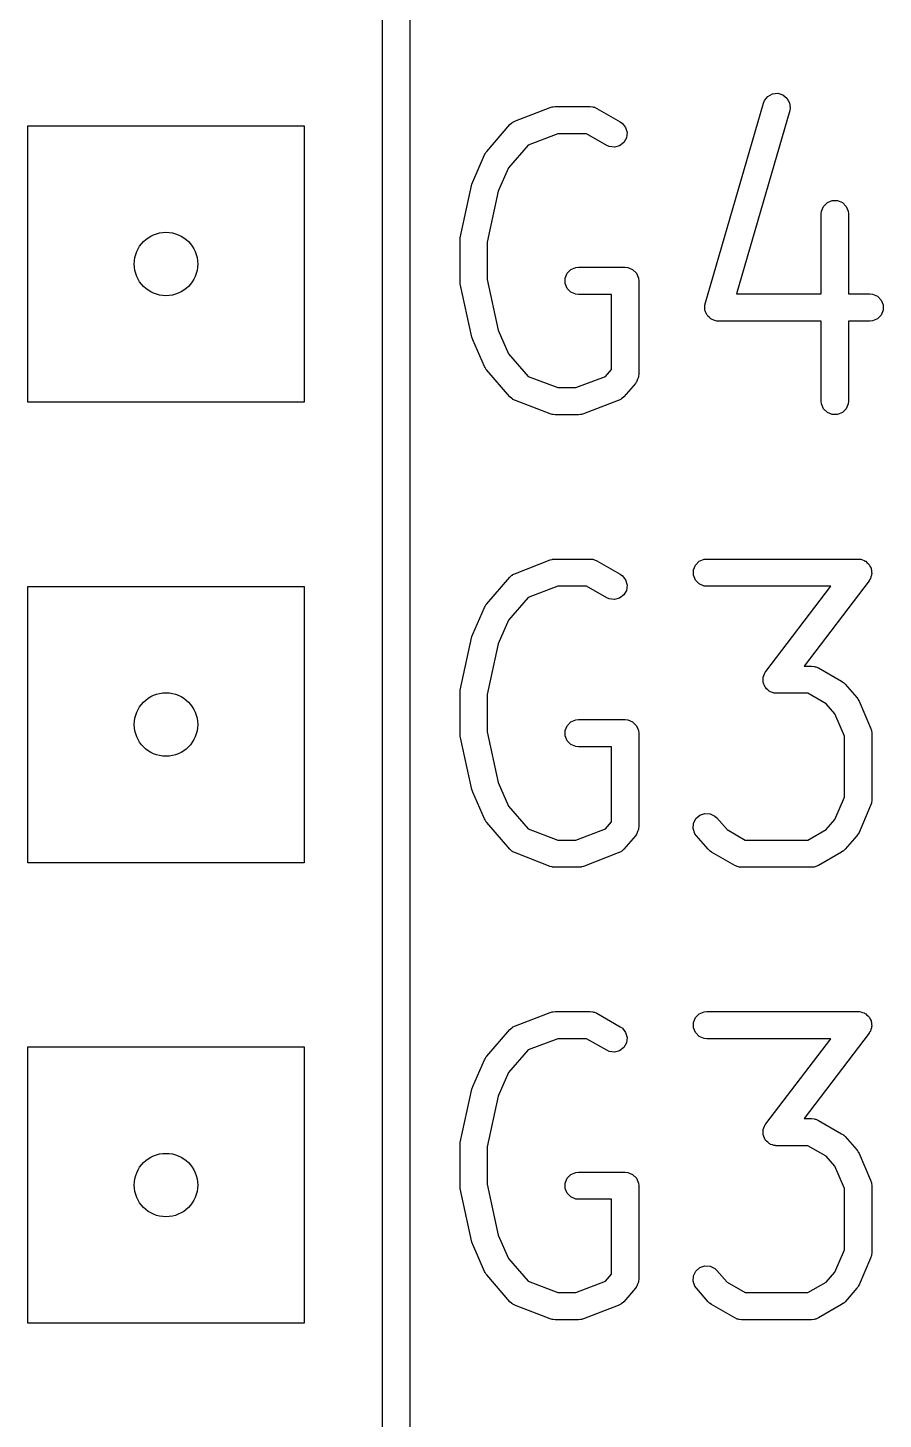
# Model space of a CAD drawing. Extents: x 0.22 to 2.57, y 0.23 to 2.1.
# Drawn here: x 0.3889 to 0.5747, y 0.9027 to 1.2048 of the extents above; entities that cross this region are included whole.
import ezdxf

# ---------------------------------------------------------------- set-up
doc = ezdxf.new("R2010")
doc.units = 0
doc.header["$MEASUREMENT"] = 0
doc.layers.add('BLACK', color=7, linetype='CONTINUOUS')

msp = doc.modelspace()

# ---------------------------------------------------------------- linework, layer by layer
at = {"layer": 'BLACK', "linetype": 'CONTINUOUS'}
for p, q in [((0.47185, 1.80354), (0.47185, 0.60354)), ((0.46594, 0.6065), (0.46594, 1.80059)), ((0.54961, 1.18993), (0.55062, 1.19049)), ((0.55062, 1.19049), (0.55177, 1.19061)), ((0.55177, 1.19061), (0.55287, 1.19029)), ((0.49478, 1.18462), (0.50237, 1.18752)), ((0.50237, 1.18752), (0.5028, 1.18764)), ((0.5028, 1.18764), (0.50285, 1.18766)), ((0.50285, 1.18766), (0.50289, 1.18767)), ((0.50289, 1.18767), (0.50293, 1.18768)), ((0.50293, 1.18768), (0.50298, 1.18767)), ((0.50298, 1.18767), (0.50343, 1.18772)), ((0.50343, 1.18772), (0.51102, 1.18772)), ((0.51102, 1.18772), (0.5116, 1.18766)), ((0.5116, 1.18766), (0.51177, 1.18759)), ((0.51177, 1.18759), (0.51196, 1.18756)), ((0.51196, 1.18756), (0.51249, 1.18733)), ((0.51249, 1.18733), (0.51755, 1.18442)), ((0.53602, 1.14491), (0.54868, 1.18849)), ((0.54868, 1.18849), (0.54889, 1.18903)), ((0.54889, 1.18903), (0.54961, 1.18993)), ((0.55287, 1.19029), (0.55377, 1.18957)), ((0.55377, 1.18957), (0.55433, 1.18856)), ((0.55433, 1.18856), (0.55446, 1.18742)), ((0.55446, 1.18742), (0.55435, 1.18685)), ((0.49416, 1.18426), (0.49426, 1.18436)), ((0.49426, 1.18436), (0.49478, 1.18462)), ((0.51755, 1.18442), (0.51802, 1.18408)), ((0.55435, 1.18685), (0.54279, 1.14704)), ((0.3889, 1.12354), (0.3889, 1.18354)), ((0.3889, 1.18354), (0.4489, 1.18354)), ((0.4489, 1.18354), (0.4489, 1.12354)), ((0.48855, 1.17799), (0.49361, 1.1838)), ((0.49361, 1.1838), (0.49403, 1.1842)), ((0.49403, 1.1842), (0.49416, 1.18426)), ((0.50397, 1.18181), (0.49758, 1.17936)), ((0.51023, 1.18181), (0.50397, 1.18181)), ((0.51461, 1.1793), (0.51023, 1.18181)), ((0.51802, 1.18408), (0.51873, 1.18317)), ((0.51873, 1.18317), (0.51903, 1.18206)), ((0.51903, 1.18206), (0.51888, 1.18092)), ((0.49758, 1.17936), (0.4933, 1.17445)), ((0.51514, 1.17906), (0.51461, 1.1793)), ((0.51628, 1.17891), (0.51514, 1.17906)), ((0.51739, 1.17921), (0.51628, 1.17891)), ((0.51831, 1.17992), (0.51739, 1.17921)), ((0.51888, 1.18092), (0.51831, 1.17992)), ((0.48553, 1.17141), (0.48806, 1.17723)), ((0.48806, 1.17723), (0.48819, 1.17744)), ((0.48819, 1.17744), (0.48821, 1.17752)), ((0.48821, 1.17752), (0.48828, 1.17762)), ((0.48828, 1.17762), (0.48835, 1.17773)), ((0.48835, 1.17773), (0.4884, 1.17778)), ((0.4884, 1.17778), (0.48855, 1.17799)), ((0.4933, 1.17445), (0.49106, 1.16932)), ((0.48282, 1.15924), (0.48536, 1.17086)), ((0.48536, 1.17086), (0.48553, 1.17141)), ((0.49106, 1.16932), (0.48866, 1.15829)), ((0.56171, 1.16606), (0.56253, 1.16688)), ((0.56253, 1.16688), (0.56359, 1.16732)), ((0.56359, 1.16732), (0.56474, 1.16732)), ((0.56474, 1.16732), (0.56581, 1.16688)), ((0.56581, 1.16688), (0.56662, 1.16606)), ((0.56122, 1.16442), (0.56127, 1.165)), ((0.56122, 1.14704), (0.56122, 1.16442)), ((0.56127, 1.165), (0.56171, 1.16606)), ((0.56662, 1.16606), (0.56706, 1.165)), ((0.56706, 1.165), (0.56712, 1.16442)), ((0.56712, 1.16442), (0.56712, 1.14704)), ((0.48276, 1.15867), (0.48279, 1.15893)), ((0.48276, 1.15865), (0.48276, 1.15867)), ((0.48276, 1.15861), (0.48276, 1.15865)), ((0.48276, 1.14989), (0.48276, 1.15861)), ((0.48279, 1.15893), (0.48281, 1.15919)), ((0.48281, 1.15919), (0.48282, 1.1592)), ((0.48282, 1.1592), (0.48282, 1.15924)), ((0.48866, 1.15829), (0.48866, 1.15021)), ((0.50559, 1.15047), (0.50603, 1.15153)), ((0.50603, 1.15153), (0.50685, 1.15235)), ((0.50685, 1.15235), (0.50791, 1.15279)), ((0.50791, 1.15279), (0.50849, 1.15285)), ((0.50849, 1.15285), (0.51861, 1.15285)), ((0.51861, 1.15285), (0.51919, 1.15279)), ((0.51919, 1.15279), (0.52025, 1.15235)), ((0.52025, 1.15235), (0.52107, 1.15153)), ((0.52107, 1.15153), (0.52151, 1.15047)), ((0.48276, 1.14986), (0.48276, 1.14989)), ((0.48276, 1.14984), (0.48276, 1.14986)), ((0.48279, 1.14958), (0.48276, 1.14984)), ((0.48281, 1.14932), (0.48279, 1.14958)), ((0.48282, 1.1493), (0.48281, 1.14932)), ((0.48282, 1.14927), (0.48282, 1.1493)), ((0.48536, 1.13764), (0.48282, 1.14927)), ((0.48866, 1.15021), (0.49106, 1.13918)), ((0.50559, 1.14932), (0.50559, 1.15047)), ((0.50603, 1.14825), (0.50559, 1.14932)), ((0.50685, 1.14744), (0.50603, 1.14825)), ((0.52151, 1.15047), (0.52156, 1.14989)), ((0.52156, 1.14989), (0.52156, 1.12955)), ((0.50791, 1.147), (0.50685, 1.14744)), ((0.50849, 1.14694), (0.50791, 1.147)), ((0.51566, 1.14694), (0.50849, 1.14694)), ((0.51566, 1.13066), (0.51566, 1.14694)), ((0.54279, 1.14704), (0.56122, 1.14704)), ((0.56712, 1.14704), (0.57176, 1.14704)), ((0.57176, 1.14704), (0.57234, 1.14698)), ((0.57234, 1.14698), (0.5734, 1.14654)), ((0.5734, 1.14654), (0.57422, 1.14572)), ((0.57422, 1.14572), (0.57466, 1.14466)), ((0.53592, 1.14434), (0.53596, 1.14458)), ((0.53596, 1.14392), (0.53592, 1.14434)), ((0.53596, 1.14466), (0.53599, 1.14472)), ((0.53596, 1.14458), (0.53596, 1.14466)), ((0.53596, 1.14351), (0.53596, 1.14392)), ((0.53603, 1.14336), (0.53596, 1.14351)), ((0.53599, 1.14472), (0.53602, 1.14491)), ((0.53604, 1.14319), (0.53603, 1.14336)), ((0.53624, 1.14283), (0.53604, 1.14319)), ((0.5364, 1.14244), (0.53624, 1.14283)), ((0.53652, 1.14233), (0.5364, 1.14244)), ((0.5366, 1.14218), (0.53652, 1.14233)), ((0.53692, 1.14192), (0.5366, 1.14218)), ((0.57422, 1.14244), (0.5734, 1.14163)), ((0.57466, 1.14351), (0.57422, 1.14244)), ((0.57466, 1.14466), (0.57466, 1.14351)), ((0.49106, 1.13918), (0.4933, 1.13406)), ((0.53722, 1.14163), (0.53692, 1.14192)), ((0.53737, 1.14156), (0.53722, 1.14163)), ((0.5375, 1.14146), (0.53737, 1.14156)), ((0.5379, 1.14135), (0.5375, 1.14146)), ((0.53828, 1.14119), (0.5379, 1.14135)), ((0.53853, 1.14116), (0.53828, 1.14119)), ((0.53861, 1.14114), (0.53853, 1.14116)), ((0.53867, 1.14115), (0.53861, 1.14114)), ((0.53886, 1.14113), (0.53867, 1.14115)), ((0.56122, 1.14113), (0.53886, 1.14113)), ((0.56122, 1.12374), (0.56122, 1.14113)), ((0.57176, 1.14113), (0.56712, 1.14113)), ((0.56712, 1.14113), (0.56712, 1.12374)), ((0.57234, 1.14119), (0.57176, 1.14113)), ((0.5734, 1.14163), (0.57234, 1.14119)), ((0.48547, 1.13729), (0.48536, 1.13764)), ((0.48553, 1.13709), (0.48547, 1.13729)), ((0.48806, 1.13128), (0.48553, 1.13709)), ((0.4933, 1.13406), (0.49758, 1.12914)), ((0.48819, 1.13106), (0.48806, 1.13128)), ((0.48821, 1.13099), (0.48819, 1.13106)), ((0.48828, 1.13089), (0.48821, 1.13099)), ((0.48835, 1.13077), (0.48828, 1.13089)), ((0.4884, 1.13072), (0.48835, 1.13077)), ((0.48855, 1.13052), (0.4884, 1.13072)), ((0.49361, 1.12471), (0.48855, 1.13052)), ((0.51434, 1.12914), (0.51566, 1.13066)), ((0.49758, 1.12914), (0.50397, 1.12669)), ((0.50794, 1.12669), (0.51434, 1.12914)), ((0.52084, 1.12761), (0.51831, 1.12471)), ((0.52101, 1.12786), (0.52084, 1.12761)), ((0.52107, 1.12791), (0.52101, 1.12786)), ((0.52109, 1.12797), (0.52107, 1.12791)), ((0.52117, 1.12809), (0.52109, 1.12797)), ((0.52133, 1.12854), (0.52117, 1.12809)), ((0.52151, 1.12898), (0.52133, 1.12854)), ((0.52152, 1.12912), (0.52151, 1.12898)), ((0.52154, 1.12918), (0.52152, 1.12912)), ((0.52156, 1.12955), (0.52154, 1.12926)), ((0.52154, 1.12926), (0.52154, 1.12918)), ((0.49403, 1.12431), (0.49361, 1.12471)), ((0.49416, 1.12425), (0.49403, 1.12431)), ((0.49426, 1.12415), (0.49416, 1.12425)), ((0.49478, 1.12389), (0.49426, 1.12415)), ((0.50237, 1.12098), (0.49478, 1.12389)), ((0.50397, 1.12669), (0.50794, 1.12669)), ((0.51714, 1.12389), (0.50954, 1.12098)), ((0.51765, 1.12415), (0.51714, 1.12389)), ((0.51776, 1.12425), (0.51765, 1.12415)), ((0.51789, 1.12431), (0.51776, 1.12425)), ((0.51831, 1.12471), (0.51789, 1.12431)), ((0.4489, 1.12354), (0.3889, 1.12354)), ((0.5028, 1.12087), (0.50237, 1.12098)), ((0.50285, 1.12085), (0.5028, 1.12087)), ((0.50911, 1.12087), (0.50906, 1.12085)), ((0.50954, 1.12098), (0.50911, 1.12087)), ((0.56127, 1.12317), (0.56122, 1.12374)), ((0.56171, 1.1221), (0.56127, 1.12317)), ((0.56253, 1.12129), (0.56171, 1.1221)), ((0.56359, 1.12085), (0.56253, 1.12129)), ((0.56581, 1.12129), (0.56474, 1.12085)), ((0.56662, 1.1221), (0.56581, 1.12129)), ((0.56706, 1.12317), (0.56662, 1.1221)), ((0.56712, 1.12374), (0.56706, 1.12317)), ((0.50289, 1.12084), (0.50285, 1.12085)), ((0.50293, 1.12083), (0.50289, 1.12084)), ((0.50298, 1.12083), (0.50293, 1.12083)), ((0.50343, 1.12079), (0.50298, 1.12083)), ((0.50849, 1.12079), (0.50343, 1.12079)), ((0.50893, 1.12083), (0.50849, 1.12079)), ((0.50899, 1.12083), (0.50893, 1.12083)), ((0.50902, 1.12084), (0.50899, 1.12083)), ((0.50906, 1.12085), (0.50902, 1.12084)), ((0.56474, 1.12085), (0.56359, 1.12085)), ((0.49478, 1.08637), (0.50237, 1.08928)), ((0.50237, 1.08928), (0.5028, 1.0894)), ((0.5028, 1.0894), (0.50285, 1.08942)), ((0.50285, 1.08942), (0.50289, 1.08942)), ((0.50289, 1.08942), (0.50293, 1.08943)), ((0.50293, 1.08943), (0.50298, 1.08943)), ((0.50298, 1.08943), (0.50343, 1.08947)), ((0.50343, 1.08947), (0.51102, 1.08947)), ((0.51102, 1.08947), (0.5116, 1.08942)), ((0.5116, 1.08942), (0.51177, 1.08934)), ((0.51177, 1.08934), (0.51196, 1.08932)), ((0.51196, 1.08932), (0.51249, 1.08908)), ((0.51249, 1.08908), (0.51755, 1.08618)), ((0.53343, 1.0871), (0.53387, 1.08816)), ((0.53387, 1.08816), (0.53469, 1.08898)), ((0.53469, 1.08898), (0.53575, 1.08942)), ((0.53575, 1.08942), (0.53633, 1.08947)), ((0.53633, 1.08947), (0.56923, 1.08947)), ((0.56923, 1.08947), (0.56936, 1.08946)), ((0.56936, 1.08946), (0.56941, 1.08947)), ((0.56941, 1.08947), (0.56949, 1.08945)), ((0.56949, 1.08945), (0.56981, 1.08942)), ((0.56981, 1.08942), (0.57016, 1.08927)), ((0.57016, 1.08927), (0.57053, 1.08917)), ((0.57053, 1.08917), (0.57069, 1.08905)), ((0.57069, 1.08905), (0.57087, 1.08898)), ((0.57087, 1.08898), (0.57114, 1.08871)), ((0.57114, 1.08871), (0.57144, 1.08847)), ((0.57144, 1.08847), (0.57154, 1.0883)), ((0.57154, 1.0883), (0.57169, 1.08816)), ((0.57169, 1.08816), (0.57183, 1.08781)), ((0.57183, 1.08781), (0.57202, 1.08748)), ((0.48855, 1.07974), (0.49361, 1.08555)), ((0.49361, 1.08555), (0.49403, 1.08595)), ((0.49403, 1.08595), (0.49416, 1.08601)), ((0.49416, 1.08601), (0.49426, 1.08611)), ((0.49426, 1.08611), (0.49478, 1.08637)), ((0.51755, 1.08618), (0.51802, 1.08584)), ((0.51802, 1.08584), (0.51873, 1.08493)), ((0.51873, 1.08493), (0.51903, 1.08381)), ((0.53343, 1.08594), (0.53343, 1.0871)), ((0.53387, 1.08488), (0.53343, 1.08594)), ((0.53469, 1.08407), (0.53387, 1.08488)), ((0.57158, 1.08473), (0.55748, 1.06623)), ((0.57165, 1.08484), (0.57158, 1.08473)), ((0.57169, 1.08488), (0.57165, 1.08484)), ((0.57172, 1.08495), (0.57169, 1.08488)), ((0.57188, 1.08522), (0.57172, 1.08495)), ((0.57198, 1.08559), (0.57188, 1.08522)), ((0.57213, 1.08594), (0.57198, 1.08559)), ((0.57202, 1.08748), (0.57205, 1.08728)), ((0.57205, 1.08728), (0.57213, 1.0871)), ((0.57213, 1.0871), (0.57213, 1.08672)), ((0.57213, 1.08672), (0.57218, 1.08634)), ((0.57218, 1.08634), (0.57213, 1.08614)), ((0.57213, 1.08614), (0.57213, 1.08594)), ((0.3889, 1.02354), (0.3889, 1.08354)), ((0.3889, 1.08354), (0.4489, 1.08354)), ((0.4489, 1.08354), (0.4489, 1.02354)), ((0.50397, 1.08357), (0.49758, 1.08112)), ((0.51023, 1.08357), (0.50397, 1.08357)), ((0.51461, 1.08105), (0.51023, 1.08357)), ((0.51831, 1.08167), (0.51739, 1.08097)), ((0.51888, 1.08267), (0.51831, 1.08167)), ((0.51903, 1.08381), (0.51888, 1.08267)), ((0.53575, 1.08362), (0.53469, 1.08407)), ((0.53633, 1.08357), (0.53575, 1.08362)), ((0.56327, 1.08357), (0.53633, 1.08357)), ((0.54917, 1.06506), (0.56327, 1.08357)), ((0.48553, 1.07317), (0.48806, 1.07898)), ((0.48806, 1.07898), (0.48819, 1.0792)), ((0.48819, 1.0792), (0.48821, 1.07927)), ((0.48821, 1.07927), (0.48828, 1.07938)), ((0.48828, 1.07938), (0.48835, 1.07949)), ((0.48835, 1.07949), (0.4884, 1.07954)), ((0.4884, 1.07954), (0.48855, 1.07974)), ((0.49758, 1.08112), (0.4933, 1.07621)), ((0.51514, 1.08082), (0.51461, 1.08105)), ((0.51628, 1.08067), (0.51514, 1.08082)), ((0.51739, 1.08097), (0.51628, 1.08067)), ((0.4933, 1.07621), (0.49106, 1.07108)), ((0.48282, 1.061), (0.48536, 1.07262)), ((0.48536, 1.07262), (0.48553, 1.07317)), ((0.49106, 1.07108), (0.48866, 1.06005)), ((0.54857, 1.06346), (0.54862, 1.06365)), ((0.54862, 1.06308), (0.54857, 1.06346)), ((0.54862, 1.06385), (0.54876, 1.0642)), ((0.54862, 1.06365), (0.54862, 1.06385)), ((0.54876, 1.0642), (0.54886, 1.06457)), ((0.54886, 1.06457), (0.54903, 1.06484)), ((0.54903, 1.06484), (0.54906, 1.06491)), ((0.54906, 1.06491), (0.5491, 1.06495)), ((0.5491, 1.06495), (0.54917, 1.06506)), ((0.55748, 1.06623), (0.55911, 1.06623)), ((0.55911, 1.06623), (0.55968, 1.06617)), ((0.55968, 1.06617), (0.55986, 1.0661)), ((0.55986, 1.0661), (0.56005, 1.06607)), ((0.56005, 1.06607), (0.56058, 1.06583)), ((0.56058, 1.06583), (0.56564, 1.06293)), ((0.48276, 1.06042), (0.48279, 1.06068)), ((0.48279, 1.06068), (0.48281, 1.06094)), ((0.48281, 1.06094), (0.48282, 1.06096)), ((0.48282, 1.06096), (0.48282, 1.061)), ((0.54862, 1.0627), (0.54862, 1.06308)), ((0.54869, 1.06251), (0.54862, 1.0627)), ((0.54872, 1.06232), (0.54869, 1.06251)), ((0.54891, 1.06199), (0.54872, 1.06232)), ((0.54906, 1.06163), (0.54891, 1.06199)), ((0.5492, 1.06149), (0.54906, 1.06163)), ((0.5493, 1.06132), (0.5492, 1.06149)), ((0.5496, 1.06109), (0.5493, 1.06132)), ((0.54987, 1.06082), (0.5496, 1.06109)), ((0.55006, 1.06074), (0.54987, 1.06082)), ((0.55022, 1.06062), (0.55006, 1.06074)), ((0.55059, 1.06052), (0.55022, 1.06062)), ((0.55094, 1.06038), (0.55059, 1.06052)), ((0.56564, 1.06293), (0.56591, 1.06274)), ((0.56591, 1.06274), (0.56597, 1.0627)), ((0.56597, 1.0627), (0.56604, 1.06264)), ((0.56604, 1.06264), (0.56611, 1.06259)), ((0.56611, 1.06259), (0.56616, 1.06253)), ((0.56616, 1.06253), (0.5664, 1.06231)), ((0.5664, 1.06231), (0.56893, 1.0594)), ((0.48276, 1.0604), (0.48276, 1.06042)), ((0.48276, 1.06037), (0.48276, 1.0604)), ((0.48276, 1.05165), (0.48276, 1.06037)), ((0.48866, 1.06005), (0.48866, 1.05197)), ((0.55126, 1.06035), (0.55094, 1.06038)), ((0.55133, 1.06033), (0.55126, 1.06035)), ((0.55138, 1.06033), (0.55133, 1.06033)), ((0.55151, 1.06032), (0.55138, 1.06033)), ((0.55832, 1.06032), (0.55151, 1.06032)), ((0.56227, 1.05805), (0.55832, 1.06032)), ((0.56417, 1.05587), (0.56227, 1.05805)), ((0.56893, 1.0594), (0.56907, 1.0592)), ((0.56907, 1.0592), (0.56912, 1.05915)), ((0.56912, 1.05915), (0.56919, 1.05903)), ((0.56919, 1.05903), (0.56926, 1.05893)), ((0.56926, 1.05893), (0.56929, 1.05886)), ((0.56929, 1.05886), (0.56941, 1.05864)), ((0.56941, 1.05864), (0.57194, 1.05283)), ((0.50685, 1.05411), (0.50791, 1.05455)), ((0.50791, 1.05455), (0.50849, 1.0546)), ((0.50849, 1.0546), (0.51861, 1.0546)), ((0.51861, 1.0546), (0.51919, 1.05455)), ((0.51919, 1.05455), (0.52025, 1.05411)), ((0.56628, 1.05103), (0.56417, 1.05587)), ((0.48276, 1.05161), (0.48276, 1.05165)), ((0.48276, 1.0516), (0.48276, 1.05161)), ((0.48279, 1.05134), (0.48276, 1.0516)), ((0.48866, 1.05197), (0.49106, 1.04094)), ((0.50559, 1.05223), (0.50603, 1.05329)), ((0.50559, 1.05107), (0.50559, 1.05223)), ((0.50603, 1.05329), (0.50685, 1.05411)), ((0.52025, 1.05411), (0.52107, 1.05329)), ((0.52107, 1.05329), (0.52151, 1.05223)), ((0.52151, 1.05223), (0.52156, 1.05165)), ((0.52156, 1.05165), (0.52156, 1.03131)), ((0.57194, 1.05283), (0.57212, 1.05228)), ((0.57212, 1.05228), (0.57212, 1.05225)), ((0.57212, 1.05225), (0.57213, 1.05223)), ((0.57213, 1.05223), (0.57218, 1.05165)), ((0.57218, 1.05165), (0.57218, 1.03712)), ((0.48281, 1.05107), (0.48279, 1.05134)), ((0.48282, 1.05106), (0.48281, 1.05107)), ((0.48282, 1.05102), (0.48282, 1.05106)), ((0.48536, 1.0394), (0.48282, 1.05102)), ((0.50603, 1.05001), (0.50559, 1.05107)), ((0.50685, 1.04919), (0.50603, 1.05001)), ((0.50791, 1.04875), (0.50685, 1.04919)), ((0.50849, 1.0487), (0.50791, 1.04875)), ((0.51566, 1.0487), (0.50849, 1.0487)), ((0.51566, 1.03241), (0.51566, 1.0487)), ((0.56628, 1.03774), (0.56628, 1.05103)), ((0.48546, 1.03907), (0.48536, 1.0394)), ((0.49106, 1.04094), (0.4933, 1.03581)), ((0.48553, 1.03885), (0.48546, 1.03907)), ((0.48806, 1.03304), (0.48553, 1.03885)), ((0.56417, 1.0329), (0.56628, 1.03774)), ((0.57212, 1.03649), (0.57194, 1.03594)), ((0.57213, 1.03654), (0.57212, 1.03652)), ((0.57212, 1.03652), (0.57212, 1.03649)), ((0.57218, 1.03712), (0.57213, 1.03654)), ((0.4933, 1.03581), (0.49758, 1.0309)), ((0.53399, 1.03311), (0.53486, 1.03387)), ((0.53486, 1.03387), (0.53595, 1.03424)), ((0.53595, 1.03424), (0.5371, 1.03416)), ((0.5371, 1.03416), (0.53813, 1.03365)), ((0.53813, 1.03365), (0.53856, 1.03325)), ((0.53856, 1.03325), (0.54076, 1.03072)), ((0.57194, 1.03594), (0.56941, 1.03013)), ((0.48819, 1.03282), (0.48806, 1.03304)), ((0.48821, 1.03275), (0.48819, 1.03282)), ((0.48828, 1.03264), (0.48821, 1.03275)), ((0.48835, 1.03253), (0.48828, 1.03264)), ((0.4884, 1.03248), (0.48835, 1.03253)), ((0.48855, 1.03228), (0.4884, 1.03248)), ((0.49361, 1.02646), (0.48855, 1.03228)), ((0.49758, 1.0309), (0.50397, 1.02845)), ((0.50794, 1.02845), (0.51434, 1.0309)), ((0.51434, 1.0309), (0.51566, 1.03241)), ((0.52133, 1.03029), (0.52117, 1.02984)), ((0.52151, 1.03073), (0.52133, 1.03029)), ((0.52152, 1.03088), (0.52151, 1.03073)), ((0.52154, 1.03093), (0.52152, 1.03088)), ((0.52156, 1.03131), (0.52154, 1.03101)), ((0.52154, 1.03101), (0.52154, 1.03093)), ((0.5334, 1.03093), (0.53348, 1.03208)), ((0.53377, 1.02984), (0.5334, 1.03093)), ((0.53348, 1.03208), (0.53399, 1.03311)), ((0.54076, 1.03072), (0.54471, 1.02845)), ((0.55832, 1.02845), (0.56227, 1.03072)), ((0.56227, 1.03072), (0.56417, 1.0329)), ((0.50397, 1.02845), (0.50794, 1.02845)), ((0.52084, 1.02937), (0.51831, 1.02646)), ((0.52101, 1.02961), (0.52084, 1.02937)), ((0.52107, 1.02967), (0.52101, 1.02961)), ((0.52109, 1.02972), (0.52107, 1.02967)), ((0.52117, 1.02984), (0.52109, 1.02972)), ((0.5341, 1.02937), (0.53377, 1.02984)), ((0.53663, 1.02646), (0.5341, 1.02937)), ((0.54471, 1.02845), (0.55832, 1.02845)), ((0.56893, 1.02937), (0.5664, 1.02646)), ((0.56907, 1.02957), (0.56893, 1.02937)), ((0.56912, 1.02962), (0.56907, 1.02957)), ((0.56919, 1.02974), (0.56912, 1.02962)), ((0.56926, 1.02984), (0.56919, 1.02974)), ((0.56929, 1.02991), (0.56926, 1.02984)), ((0.56941, 1.03013), (0.56929, 1.02991)), ((0.49403, 1.02607), (0.49361, 1.02646)), ((0.49416, 1.026), (0.49403, 1.02607)), ((0.49426, 1.0259), (0.49416, 1.026)), ((0.49478, 1.02565), (0.49426, 1.0259)), ((0.50237, 1.02274), (0.49478, 1.02565)), ((0.51714, 1.02565), (0.50954, 1.02274)), ((0.51765, 1.0259), (0.51714, 1.02565)), ((0.51776, 1.026), (0.51765, 1.0259)), ((0.51789, 1.02607), (0.51776, 1.026)), ((0.51831, 1.02646), (0.51789, 1.02607)), ((0.53687, 1.02624), (0.53663, 1.02646)), ((0.53692, 1.02618), (0.53687, 1.02624)), ((0.53699, 1.02613), (0.53692, 1.02618)), ((0.53705, 1.02607), (0.53699, 1.02613)), ((0.53712, 1.02603), (0.53705, 1.02607)), ((0.53739, 1.02584), (0.53712, 1.02603)), ((0.54245, 1.02294), (0.53739, 1.02584)), ((0.56564, 1.02584), (0.56058, 1.02294)), ((0.56591, 1.02603), (0.56564, 1.02584)), ((0.56597, 1.02607), (0.56591, 1.02603)), ((0.56604, 1.02613), (0.56597, 1.02607)), ((0.56611, 1.02618), (0.56604, 1.02613)), ((0.56616, 1.02624), (0.56611, 1.02618)), ((0.5664, 1.02646), (0.56616, 1.02624)), ((0.4489, 1.02354), (0.3889, 1.02354)), ((0.5028, 1.02262), (0.50237, 1.02274)), ((0.50285, 1.0226), (0.5028, 1.02262)), ((0.50289, 1.0226), (0.50285, 1.0226)), ((0.50293, 1.02259), (0.50289, 1.0226)), ((0.50298, 1.02259), (0.50293, 1.02259)), ((0.50343, 1.02254), (0.50298, 1.02259)), ((0.50849, 1.02254), (0.50343, 1.02254)), ((0.50893, 1.02259), (0.50849, 1.02254)), ((0.50899, 1.02259), (0.50893, 1.02259)), ((0.50902, 1.0226), (0.50899, 1.02259)), ((0.50906, 1.0226), (0.50902, 1.0226)), ((0.50911, 1.02262), (0.50906, 1.0226)), ((0.50954, 1.02274), (0.50911, 1.02262)), ((0.54298, 1.0227), (0.54245, 1.02294)), ((0.54317, 1.02267), (0.54298, 1.0227)), ((0.54335, 1.0226), (0.54317, 1.02267)), ((0.54392, 1.02254), (0.54335, 1.0226)), ((0.55911, 1.02254), (0.54392, 1.02254)), ((0.55968, 1.0226), (0.55911, 1.02254)), ((0.55986, 1.02267), (0.55968, 1.0226)), ((0.56005, 1.0227), (0.55986, 1.02267)), ((0.56058, 1.02294), (0.56005, 1.0227)), ((0.49478, 0.98813), (0.50237, 0.99103)), ((0.50237, 0.99103), (0.5028, 0.99115)), ((0.5028, 0.99115), (0.50285, 0.99117)), ((0.50285, 0.99117), (0.50289, 0.99118)), ((0.50289, 0.99118), (0.50293, 0.99119)), ((0.50293, 0.99119), (0.50298, 0.99119)), ((0.50298, 0.99119), (0.50343, 0.99123)), ((0.50343, 0.99123), (0.51102, 0.99123)), ((0.51102, 0.99123), (0.5116, 0.99117)), ((0.5116, 0.99117), (0.51177, 0.9911)), ((0.51177, 0.9911), (0.51196, 0.99107)), ((0.51196, 0.99107), (0.51249, 0.99084)), ((0.53469, 0.99073), (0.53575, 0.99117)), ((0.53575, 0.99117), (0.53633, 0.99123)), ((0.53633, 0.99123), (0.56923, 0.99123)), ((0.56923, 0.99123), (0.56936, 0.99122)), ((0.56936, 0.99122), (0.56941, 0.99122)), ((0.56941, 0.99122), (0.56949, 0.9912)), ((0.56949, 0.9912), (0.56981, 0.99117)), ((0.56981, 0.99117), (0.57016, 0.99103)), ((0.57016, 0.99103), (0.57053, 0.99093)), ((0.49426, 0.98787), (0.49478, 0.98813)), ((0.51249, 0.99084), (0.51755, 0.98793)), ((0.51755, 0.98793), (0.51802, 0.98759)), ((0.53343, 0.98885), (0.53387, 0.98992)), ((0.53343, 0.9877), (0.53343, 0.98885)), ((0.53387, 0.98992), (0.53469, 0.99073)), ((0.57053, 0.99093), (0.57069, 0.99081)), ((0.57069, 0.99081), (0.57087, 0.99073)), ((0.57087, 0.99073), (0.57114, 0.99046)), ((0.57114, 0.99046), (0.57144, 0.99023)), ((0.57144, 0.99023), (0.57154, 0.99006)), ((0.57154, 0.99006), (0.57169, 0.98992)), ((0.57169, 0.98992), (0.57183, 0.98956)), ((0.57183, 0.98956), (0.57202, 0.98923)), ((0.57202, 0.98923), (0.57205, 0.98904)), ((0.57205, 0.98904), (0.57213, 0.98885)), ((0.57213, 0.98885), (0.57213, 0.98847)), ((0.57213, 0.98847), (0.57218, 0.98809)), ((0.57218, 0.98809), (0.57213, 0.9879)), ((0.48855, 0.9815), (0.49361, 0.98731)), ((0.49361, 0.98731), (0.49403, 0.98771)), ((0.49403, 0.98771), (0.49416, 0.98777)), ((0.49416, 0.98777), (0.49426, 0.98787)), ((0.50397, 0.98532), (0.49758, 0.98288)), ((0.51023, 0.98532), (0.50397, 0.98532)), ((0.51461, 0.98281), (0.51023, 0.98532)), ((0.51802, 0.98759), (0.51873, 0.98668)), ((0.51873, 0.98668), (0.51903, 0.98557)), ((0.51903, 0.98557), (0.51888, 0.98443)), ((0.53387, 0.98664), (0.53343, 0.9877)), ((0.53469, 0.98582), (0.53387, 0.98664)), ((0.53575, 0.98538), (0.53469, 0.98582)), ((0.53633, 0.98532), (0.53575, 0.98538)), ((0.56327, 0.98532), (0.53633, 0.98532)), ((0.54917, 0.96682), (0.56327, 0.98532)), ((0.57158, 0.98649), (0.55748, 0.96798)), ((0.57165, 0.9866), (0.57158, 0.98649)), ((0.57169, 0.98664), (0.57165, 0.9866)), ((0.57172, 0.98671), (0.57169, 0.98664)), ((0.57188, 0.98698), (0.57172, 0.98671)), ((0.57198, 0.98735), (0.57188, 0.98698)), ((0.57213, 0.9877), (0.57198, 0.98735)), ((0.57213, 0.9879), (0.57213, 0.9877)), ((0.3889, 0.92354), (0.3889, 0.98354)), ((0.3889, 0.98354), (0.4489, 0.98354)), ((0.4489, 0.98354), (0.4489, 0.92354)), ((0.49758, 0.98288), (0.4933, 0.97796)), ((0.51514, 0.98257), (0.51461, 0.98281)), ((0.51628, 0.98242), (0.51514, 0.98257)), ((0.51739, 0.98272), (0.51628, 0.98242)), ((0.51831, 0.98343), (0.51739, 0.98272)), ((0.51888, 0.98443), (0.51831, 0.98343)), ((0.48553, 0.97493), (0.48806, 0.98074)), ((0.48806, 0.98074), (0.48819, 0.98095)), ((0.48819, 0.98095), (0.48821, 0.98103)), ((0.48821, 0.98103), (0.48828, 0.98113)), ((0.48828, 0.98113), (0.48835, 0.98124)), ((0.48835, 0.98124), (0.4884, 0.9813)), ((0.4884, 0.9813), (0.48855, 0.9815)), ((0.4933, 0.97796), (0.49106, 0.97283)), ((0.48282, 0.96275), (0.48536, 0.97437)), ((0.48536, 0.97437), (0.48553, 0.97493)), ((0.49106, 0.97283), (0.48866, 0.96181)), ((0.5491, 0.96671), (0.54917, 0.96682)), ((0.55748, 0.96798), (0.55911, 0.96798)), ((0.55911, 0.96798), (0.55968, 0.96792)), ((0.55968, 0.96792), (0.55986, 0.96785)), ((0.55986, 0.96785), (0.56005, 0.96783)), ((0.56005, 0.96783), (0.56058, 0.96759)), ((0.56058, 0.96759), (0.56564, 0.96468)), ((0.54857, 0.96521), (0.54862, 0.96541)), ((0.54862, 0.96483), (0.54857, 0.96521)), ((0.54862, 0.9656), (0.54876, 0.96596)), ((0.54862, 0.96541), (0.54862, 0.9656)), ((0.54862, 0.96445), (0.54862, 0.96483)), ((0.54869, 0.96427), (0.54862, 0.96445)), ((0.54872, 0.96407), (0.54869, 0.96427)), ((0.54891, 0.96374), (0.54872, 0.96407)), ((0.54876, 0.96596), (0.54886, 0.96633)), ((0.54886, 0.96633), (0.54903, 0.9666)), ((0.54903, 0.9666), (0.54906, 0.96667)), ((0.54906, 0.96667), (0.5491, 0.96671)), ((0.56564, 0.96468), (0.56591, 0.96449)), ((0.56591, 0.96449), (0.56597, 0.96446)), ((0.56597, 0.96446), (0.56604, 0.9644)), ((0.56604, 0.9644), (0.56611, 0.96435)), ((0.56611, 0.96435), (0.56616, 0.96429)), ((0.56616, 0.96429), (0.5664, 0.96406)), ((0.5664, 0.96406), (0.56893, 0.96116)), ((0.48276, 0.96218), (0.48279, 0.96244)), ((0.48276, 0.96216), (0.48276, 0.96218)), ((0.48276, 0.96212), (0.48276, 0.96216)), ((0.48276, 0.95341), (0.48276, 0.96212)), ((0.48279, 0.96244), (0.48281, 0.9627)), ((0.48281, 0.9627), (0.48282, 0.96272)), ((0.48282, 0.96272), (0.48282, 0.96275)), ((0.48866, 0.96181), (0.48866, 0.95372)), ((0.54906, 0.96339), (0.54891, 0.96374)), ((0.5492, 0.96325), (0.54906, 0.96339)), ((0.5493, 0.96307), (0.5492, 0.96325)), ((0.5496, 0.96284), (0.5493, 0.96307)), ((0.54987, 0.96257), (0.5496, 0.96284)), ((0.55006, 0.9625), (0.54987, 0.96257)), ((0.55022, 0.96238), (0.55006, 0.9625)), ((0.55059, 0.96228), (0.55022, 0.96238)), ((0.55094, 0.96213), (0.55059, 0.96228)), ((0.55126, 0.9621), (0.55094, 0.96213)), ((0.55133, 0.96208), (0.55126, 0.9621)), ((0.55138, 0.96209), (0.55133, 0.96208)), ((0.55151, 0.96208), (0.55138, 0.96209)), ((0.55832, 0.96208), (0.55151, 0.96208)), ((0.56227, 0.95981), (0.55832, 0.96208)), ((0.56893, 0.96116), (0.56907, 0.96095)), ((0.56907, 0.96095), (0.56912, 0.9609)), ((0.56912, 0.9609), (0.56919, 0.96079)), ((0.56919, 0.96079), (0.56926, 0.96068)), ((0.56417, 0.95762), (0.56227, 0.95981)), ((0.56926, 0.96068), (0.56929, 0.96061)), ((0.56929, 0.96061), (0.56941, 0.9604)), ((0.56941, 0.9604), (0.57194, 0.95458)), ((0.50559, 0.95398), (0.50603, 0.95505)), ((0.50603, 0.95505), (0.50685, 0.95586)), ((0.50685, 0.95586), (0.50791, 0.9563)), ((0.50791, 0.9563), (0.50849, 0.95636)), ((0.50849, 0.95636), (0.51861, 0.95636)), ((0.51861, 0.95636), (0.51919, 0.9563)), ((0.51919, 0.9563), (0.52025, 0.95586)), ((0.52025, 0.95586), (0.52107, 0.95505)), ((0.52107, 0.95505), (0.52151, 0.95398)), ((0.56628, 0.95279), (0.56417, 0.95762)), ((0.48276, 0.95337), (0.48276, 0.95341)), ((0.48276, 0.95335), (0.48276, 0.95337)), ((0.48279, 0.95309), (0.48276, 0.95335)), ((0.48281, 0.95283), (0.48279, 0.95309)), ((0.48282, 0.95281), (0.48281, 0.95283)), ((0.48282, 0.95278), (0.48282, 0.95281)), ((0.48536, 0.94115), (0.48282, 0.95278)), ((0.48866, 0.95372), (0.49106, 0.94269)), ((0.50559, 0.95283), (0.50559, 0.95398)), ((0.50603, 0.95176), (0.50559, 0.95283)), ((0.50685, 0.95095), (0.50603, 0.95176)), ((0.52151, 0.95398), (0.52156, 0.95341)), ((0.52156, 0.95341), (0.52156, 0.93306)), ((0.56628, 0.93949), (0.56628, 0.95279)), ((0.57194, 0.95458), (0.57212, 0.95403)), ((0.57212, 0.95403), (0.57212, 0.95401)), ((0.57212, 0.95401), (0.57213, 0.95398)), ((0.57213, 0.95398), (0.57218, 0.95341)), ((0.57218, 0.95341), (0.57218, 0.93888)), ((0.50791, 0.95051), (0.50685, 0.95095)), ((0.50849, 0.95045), (0.50791, 0.95051)), ((0.51566, 0.95045), (0.50849, 0.95045)), ((0.51566, 0.93417), (0.51566, 0.95045)), ((0.49106, 0.94269), (0.4933, 0.93757)), ((0.48547, 0.9408), (0.48536, 0.94115)), ((0.48553, 0.9406), (0.48547, 0.9408)), ((0.48806, 0.93479), (0.48553, 0.9406)), ((0.4933, 0.93757), (0.49758, 0.93265)), ((0.56417, 0.93466), (0.56628, 0.93949)), ((0.57194, 0.9377), (0.56941, 0.93189)), ((0.57212, 0.93825), (0.57194, 0.9377)), ((0.57213, 0.9383), (0.57212, 0.93827)), ((0.57212, 0.93827), (0.57212, 0.93825)), ((0.57218, 0.93888), (0.57213, 0.9383)), ((0.48819, 0.93457), (0.48806, 0.93479)), ((0.48821, 0.9345), (0.48819, 0.93457)), ((0.48828, 0.9344), (0.48821, 0.9345)), ((0.48835, 0.93429), (0.48828, 0.9344)), ((0.4884, 0.93423), (0.48835, 0.93429)), ((0.48855, 0.93403), (0.4884, 0.93423)), ((0.49361, 0.92822), (0.48855, 0.93403)), ((0.51434, 0.93265), (0.51566, 0.93417)), ((0.5334, 0.93269), (0.53348, 0.93384)), ((0.53348, 0.93384), (0.53399, 0.93487)), ((0.53399, 0.93487), (0.53486, 0.93563)), ((0.53486, 0.93563), (0.53595, 0.93599)), ((0.53595, 0.93599), (0.5371, 0.93591)), ((0.5371, 0.93591), (0.53813, 0.9354)), ((0.53813, 0.9354), (0.53856, 0.935)), ((0.53856, 0.935), (0.54076, 0.93247)), ((0.56227, 0.93247), (0.56417, 0.93466)), ((0.49758, 0.93265), (0.50397, 0.93021)), ((0.50794, 0.93021), (0.51434, 0.93265)), ((0.52084, 0.93112), (0.51831, 0.92822)), ((0.52101, 0.93137), (0.52084, 0.93112)), ((0.52107, 0.93142), (0.52101, 0.93137)), ((0.52109, 0.93148), (0.52107, 0.93142)), ((0.52117, 0.9316), (0.52109, 0.93148)), ((0.52133, 0.93205), (0.52117, 0.9316)), ((0.52151, 0.93249), (0.52133, 0.93205)), ((0.52152, 0.93263), (0.52151, 0.93249)), ((0.52154, 0.93269), (0.52152, 0.93263)), ((0.52156, 0.93306), (0.52154, 0.93277)), ((0.52154, 0.93277), (0.52154, 0.93269)), ((0.53377, 0.9316), (0.5334, 0.93269)), ((0.5341, 0.93112), (0.53377, 0.9316)), ((0.53663, 0.92822), (0.5341, 0.93112)), ((0.54076, 0.93247), (0.54471, 0.93021)), ((0.55832, 0.93021), (0.56227, 0.93247)), ((0.56893, 0.93112), (0.5664, 0.92822)), ((0.56907, 0.93133), (0.56893, 0.93112)), ((0.56912, 0.93138), (0.56907, 0.93133)), ((0.56919, 0.93149), (0.56912, 0.93138)), ((0.56926, 0.9316), (0.56919, 0.93149)), ((0.56929, 0.93167), (0.56926, 0.9316)), ((0.56941, 0.93189), (0.56929, 0.93167)), ((0.49403, 0.92782), (0.49361, 0.92822)), ((0.49416, 0.92776), (0.49403, 0.92782)), ((0.49426, 0.92766), (0.49416, 0.92776)), ((0.49478, 0.9274), (0.49426, 0.92766)), ((0.50397, 0.93021), (0.50794, 0.93021)), ((0.51765, 0.92766), (0.51714, 0.9274)), ((0.51776, 0.92776), (0.51765, 0.92766)), ((0.51789, 0.92782), (0.51776, 0.92776)), ((0.51831, 0.92822), (0.51789, 0.92782)), ((0.53687, 0.92799), (0.53663, 0.92822)), ((0.53692, 0.92793), (0.53687, 0.92799)), ((0.53699, 0.92788), (0.53692, 0.92793)), ((0.53705, 0.92782), (0.53699, 0.92788)), ((0.53712, 0.92779), (0.53705, 0.92782)), ((0.53739, 0.9276), (0.53712, 0.92779)), ((0.54245, 0.92469), (0.53739, 0.9276)), ((0.54471, 0.93021), (0.55832, 0.93021)), ((0.56564, 0.9276), (0.56058, 0.92469)), ((0.56591, 0.92779), (0.56564, 0.9276)), ((0.56597, 0.92782), (0.56591, 0.92779)), ((0.56604, 0.92788), (0.56597, 0.92782)), ((0.56611, 0.92793), (0.56604, 0.92788)), ((0.56616, 0.92799), (0.56611, 0.92793)), ((0.5664, 0.92822), (0.56616, 0.92799)), ((0.50237, 0.92449), (0.49478, 0.9274)), ((0.5028, 0.92438), (0.50237, 0.92449)), ((0.50954, 0.92449), (0.50911, 0.92438)), ((0.51714, 0.9274), (0.50954, 0.92449)), ((0.54298, 0.92445), (0.54245, 0.92469)), ((0.56058, 0.92469), (0.56005, 0.92445)), ((0.4489, 0.92354), (0.3889, 0.92354)), ((0.50285, 0.92436), (0.5028, 0.92438)), ((0.50289, 0.92435), (0.50285, 0.92436)), ((0.50293, 0.92434), (0.50289, 0.92435)), ((0.50298, 0.92434), (0.50293, 0.92434)), ((0.50343, 0.9243), (0.50298, 0.92434)), ((0.50849, 0.9243), (0.50343, 0.9243)), ((0.50893, 0.92434), (0.50849, 0.9243)), ((0.50899, 0.92434), (0.50893, 0.92434)), ((0.50902, 0.92435), (0.50899, 0.92434)), ((0.50906, 0.92436), (0.50902, 0.92435)), ((0.50911, 0.92438), (0.50906, 0.92436)), ((0.54317, 0.92443), (0.54298, 0.92445)), ((0.54335, 0.92436), (0.54317, 0.92443)), ((0.54392, 0.9243), (0.54335, 0.92436)), ((0.55911, 0.9243), (0.54392, 0.9243)), ((0.55968, 0.92436), (0.55911, 0.9243)), ((0.55986, 0.92443), (0.55968, 0.92436)), ((0.56005, 0.92445), (0.55986, 0.92443))]:
    msp.add_line(p, q, dxfattribs=at)
at = {"layer": 'BLACK'}
for centre in [(0.4189, 1.15354), (0.4189, 1.05354), (0.4189, 0.95354)]:
    msp.add_circle(centre, 0.00689, dxfattribs=at)
at = {"layer": 'WHITE'}
for centre in [(0.4189, 1.15354), (0.4189, 1.05354), (0.4189, 0.95354)]:
    msp.add_circle(centre, 0.00689, dxfattribs=at)

doc.saveas('drawing.dxf')
